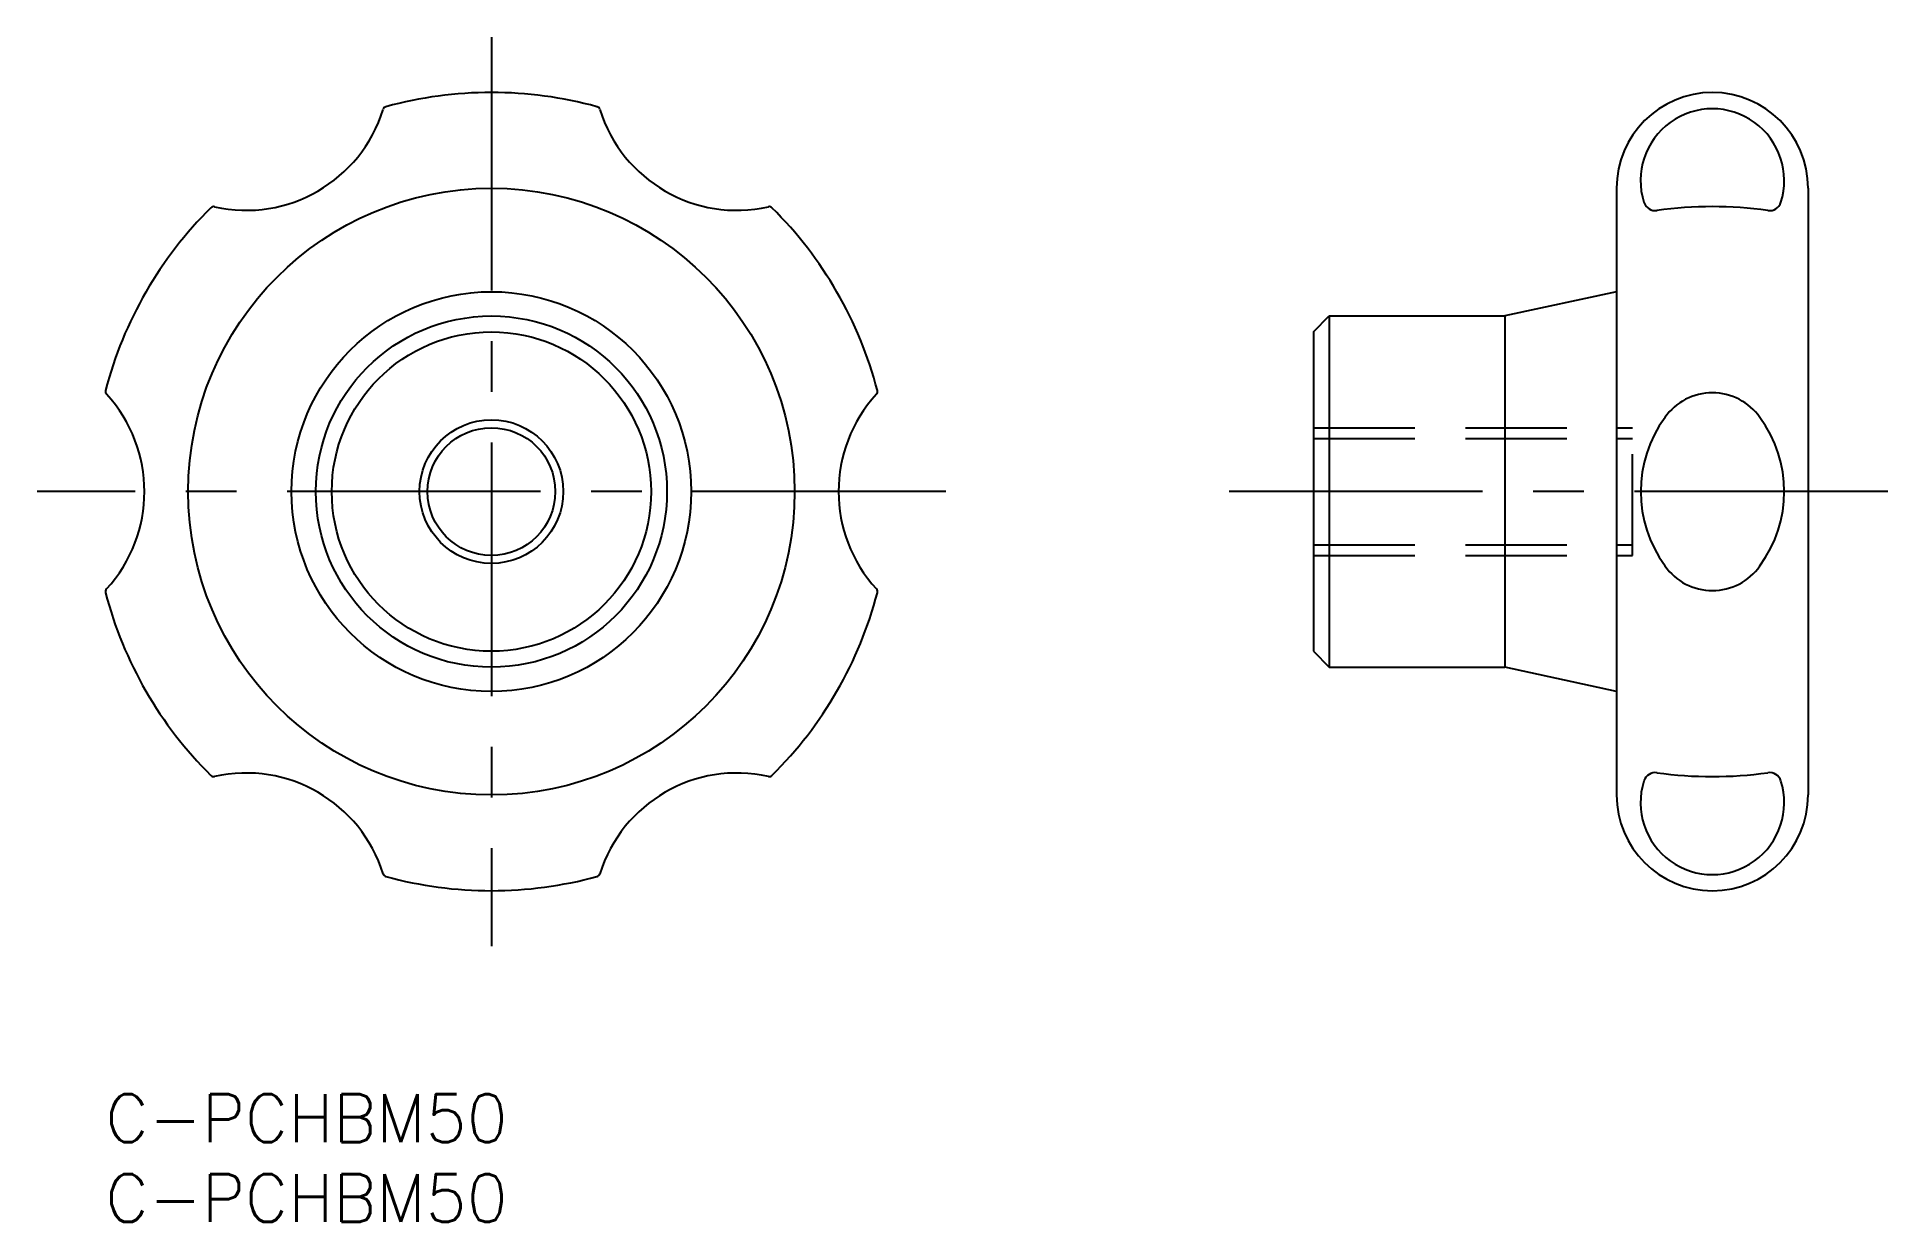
# Model space of a CAD drawing. Extents: x -4 to 112, y -8 to 66.
import ezdxf

# ---------------------------------------------------------------- set-up
doc = ezdxf.new("R2010")
doc.units = 0
doc.header["$LTSCALE"] = 0.5
doc.linetypes.add('CENTER', pattern=[50.8, 31.75, -6.35, 6.35, -6.35])
doc.linetypes.add('DASHED', pattern=[19.05, 12.7, -6.35])
doc.layers.get('0').update_dxf_attribs({"linetype": 'CONTINUOUS'})
doc.layers.add('CENTER', color=1, linetype='CENTER')
doc.styles.get("Standard").update_dxf_attribs({"font": 'txt.shx', "height": 3, "bigfont": 'bigfont.shx'})

# ---------------------------------------------------------------- blocks, each defined once
blk = doc.blocks.new('*U13')
at = {"color": 7, "linetype": 'CONTINUOUS'}
blk.add_text('C-PCHBM50', height=3, dxfattribs=at).set_placement((0, -3))
blk = doc.blocks.new('*U14')
at = {"color": 7, "linetype": 'CONTINUOUS'}
blk.add_text('C-PCHBM50', height=3, dxfattribs=at).set_placement((0, -8))

msp = doc.modelspace()

# ---------------------------------------------------------------- linework, layer by layer
at = {"color": 7, "linetype": 'CONTINUOUS'}
for p, q in [((94.68, 56.75), (94.68, 18.75)), ((106.68, 56.75), (106.68, 18.75)), ((94.68, 50.27), (87.68, 48.75)), ((75.68, 47.75), (76.68, 48.75)), ((76.68, 48.75), (87.68, 48.75)), ((76.68, 48.75), (76.68, 26.75)), ((87.68, 48.75), (87.68, 26.75)), ((75.68, 47.75), (75.68, 27.75)), ((75.68, 27.75), (76.68, 26.75)), ((76.68, 26.75), (87.68, 26.75)), ((94.68, 25.23), (87.68, 26.75))]:
    msp.add_line(p, q, dxfattribs=at)
at = {"color": 3, "linetype": 'DASHED'}
for p, q in [((75.68, 41.75), (95.68, 41.75)), ((75.68, 41.07), (95.68, 41.07)), ((95.68, 33.75), (95.68, 41.75)), ((75.68, 34.42), (95.68, 34.42)), ((75.68, 33.75), (95.68, 33.75))]:
    msp.add_line(p, q, dxfattribs=at)
at = {"color": 7, "linetype": 'CONTINUOUS'}
for radius in [19, 12.52, 11, 10, 4]:
    msp.add_circle((24.18, 37.75), radius, dxfattribs=at)
at = {"color": 3, "linetype": 'CONTINUOUS'}
msp.add_circle((24.18, 37.75), 4.5, dxfattribs=at)
at = {"color": 7, "linetype": 'CONTINUOUS'}
for centre, radius, start, end in [((24.18, 37.75), 25, 74.6715, 105.3285), ((100.68, 56.75), 6, 0, 180), ((8.81, 64.37), 9, 257.3369, 342.6631), ((17.64, 61.62), 0.25, 105.3285, 162.6631), ((30.73, 61.62), 0.25, 17.3369, 74.6715), ((39.56, 64.37), 9, 197.3369, 282.6631), ((100.68, 57.23), 4.5, 342.4297, 197.5703), ((97.11, 56.1), 0.75, 197.5703, 277.9806), ((104.26, 56.1), 0.75, 262.0194, 342.4297), ((24.18, 37.75), 25, 134.6715, 165.3285), ((6.78, 55.35), 0.25, 77.3369, 134.6715), ((41.59, 55.35), 0.25, 45.3285, 102.6631), ((24.18, 37.75), 25, 14.6715, 45.3285), ((100.68, 30.6), 25, 82.0194, 97.9806), ((0.24, 44.02), 0.25, 165.3285, 222.6631), ((48.13, 44.02), 0.25, 317.3369, 14.6715), ((-6.56, 37.75), 9, 317.3369, 42.6631), ((54.93, 37.75), 9, 137.3369, 222.6631), ((100.68, 40.31), 3.63, 34.9972, 145.0028), ((104.04, 37.75), 7.85, 143.7082, 216.2918), ((97.33, 37.75), 7.85, 323.7082, 36.2918), ((100.68, 35.18), 3.63, 214.9972, 325.0028), ((0.24, 31.48), 0.25, 137.3369, 194.6715), ((24.18, 37.75), 25, 194.6715, 225.3285), ((24.18, 37.75), 25, 314.6715, 345.3285), ((48.13, 31.48), 0.25, 345.3285, 42.6631), ((6.78, 20.15), 0.25, 225.3285, 282.6631), ((8.81, 11.12), 9, 17.3369, 102.6631), ((39.56, 11.12), 9, 77.3369, 162.6631), ((41.59, 20.15), 0.25, 257.3369, 314.6715), ((97.11, 19.4), 0.75, 82.0194, 162.4297), ((100.68, 44.9), 25, 262.0194, 277.9806), ((104.26, 19.4), 0.75, 17.5703, 97.9806), ((100.68, 18.75), 6, 180, 0), ((100.68, 18.26), 4.5, 162.4297, 17.5703), ((17.64, 13.88), 0.25, 197.3369, 254.6715), ((24.18, 37.75), 25, 254.6715, 285.3285), ((30.73, 13.88), 0.25, 285.3285, 342.6631)]:
    msp.add_arc(centre, radius, start, end, dxfattribs=at)
at = {"layer": 'CENTER', "color": 1, "linetype": 'CENTER'}
for p, q in [((24.18, 66.22), (24.18, 9.27)), ((52.66, 37.75), (-4.29, 37.75)), ((111.68, 37.75), (69.68, 37.75))]:
    msp.add_line(p, q, dxfattribs=at)

# ---------------------------------------------------------------- block references
at = {"color": 7, "linetype": 'CONTINUOUS'}
for name in ['*U13', '*U14']:
    msp.add_blockref(name, (0, 0), dxfattribs=at)

doc.saveas('drawing.dxf')
